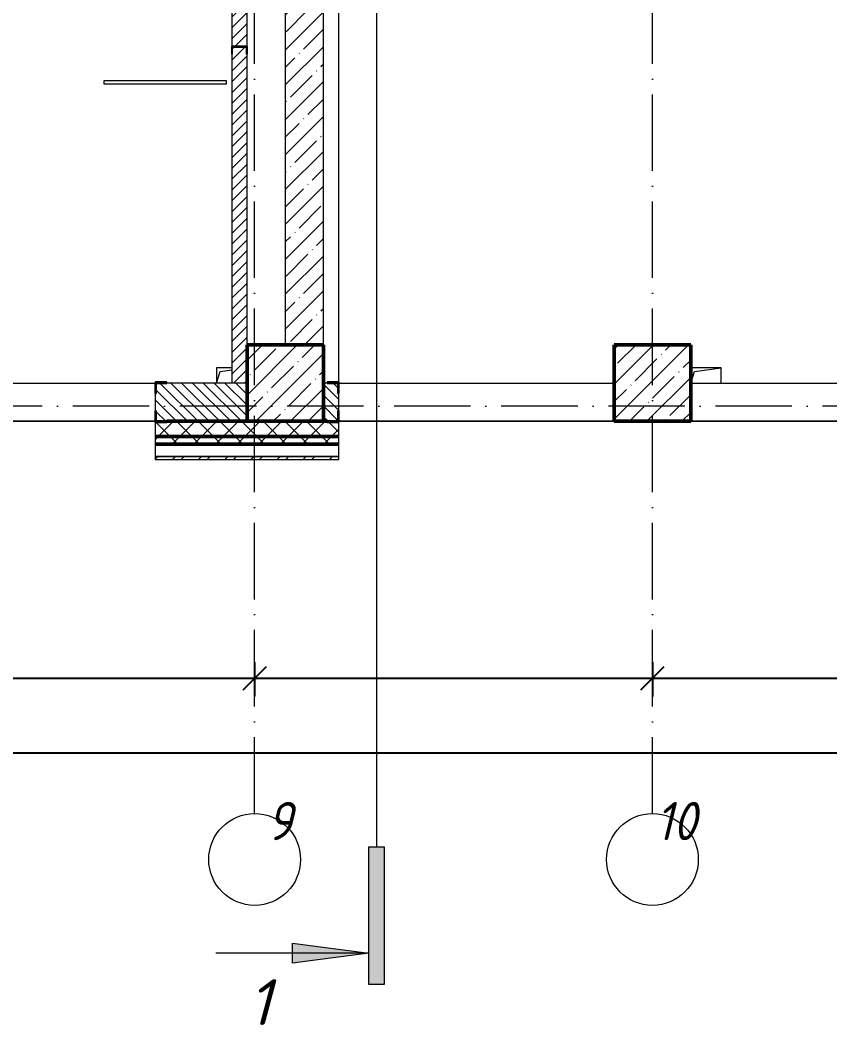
# Model space of a CAD drawing. Header units: millimetres. Extents: x -401725 to 250493, y 305116 to 802890.
# Drawn here: x 157602 to 162895, y 306322 to 312890 of the extents above; entities that cross this region are included whole.
import ezdxf

# ---------------------------------------------------------------- set-up
doc = ezdxf.new("R2010")
doc.units = ezdxf.units.MM
doc.linetypes.add('50_200_ШТРИХ_1Т_ш5_п1_п1_', pattern=[700, 500, -100, 0, -100])
for name, color, linetype, lineweight in [('A-____-____-DIMS', 7, 'Continuous', 9), ('A-DETL-____-OTLN-4', 7, 'Continuous', 18), ('A-GENM-____-MCUT', 7, 'Continuous', 25), ('A-GENM-____-OTLN', 7, 'Continuous', 9), ('A-GENM-____-OTLN-1', 7, 'Continuous', 25), ('A-WALL-____-MCUT-1', 7, 'Continuous', 9), ('A-WALL-____-MCUT-2', 7, 'Continuous', 50), ('A-WALL-____-MCUT-3', 7, 'Continuous', 9), ('A-WALL-____-OTLN', 7, 'Continuous', 9), ('A-WALL-____-PATT-1', 7, 'Continuous', 9), ('A-WALL-FNSH-MCUT-1', 7, 'Continuous', 9), ('G-____-____-SYMB', 7, 'Continuous', 9), ('S-COLS-____-MCUT', 7, 'Continuous', 50), ('S-COLS-____-OTLN', 7, 'Continuous', 9), ('S-GRID-____-IDEN', 7, 'Continuous', 9), ('S-GRID-____-OTLN-1', 7, '50_200_ШТРИХ_1Т_ш5_п1_п1_', 9)]:
    doc.layers.add(name, color=color, linetype=linetype, lineweight=lineweight)
doc.layers.add('G-____-____-SYMB-1', color=9, linetype='Continuous', lineweight=9, true_color=0x808080)
doc.styles.add('ISOCPEUR_I', font='isocpeui.ttf', dxfattribs={"width": 0.9, "height": 2.5})
doc.styles.add('ISOCPEUR_I_8', font='isocpeui.ttf', dxfattribs={"height": 300})
doc.dimstyles.new('ISO-2_5_0_9К_БОЛЬШОЙ_ОСИ', dxfattribs={"dimscale": 304.8, "dimtxt": 248.995294, "dimasz": 0.492126, "dimexe": 0.393701, "dimexo": 0, "dimgap": 0, "dimtad": 1, "dimdec": 0, "dimzin": 0, "dimdsep": 46, "dimtxsty": 'ISOCPEUR_I', "dimblk1": 'OBLIQUE', "dimblk2": 'OBLIQUE', "dimsah": 1, "dimcen": 0.09, "dimdle": 0.393701, "dimazin": 0, "dimtfac": 1, "dimtdec": 4, "dimtix": 1, "dimtmove": 0, "dimatfit": 3, "dimfxl": 1, "dimtvp": 1, "dimtolj": 1, "dimtzin": 0, "dimarcsym": 2})
pattern_1 = [(45, (144685.44, 312186.37), (-114.0493, 114.0493), []), (45, (144799.49, 312186.37), (-114.0493, 114.0493), [201.612, -40.322, 3.353, -36.97])]
pattern_2 = [(45, (144685.44, 312186.37), (-70.71068, 70.71068), []), (135, (144685.44, 312186.37), (-70.71068, -70.71068), [])]
pattern_3 = [(135, (144685.44, 312186.367), (-35.35534, -35.35534), [])]

# ---------------------------------------------------------------- blocks, each defined once
blk = doc.blocks.new('BSC_Колонна _Прямоугольная - 500х500-V149-АР1_План отверстий 3 этажа в осях 1-64_А-ГГ')
at = {"layer": 'S-COLS-____-OTLN'}
h = blk.add_hatch(dxfattribs=at)
h.set_pattern_fill('FP_172', color=256, style=0, pattern_type=2)
h.set_pattern_definition([(45, (-14650, 1668.96), (-114.0493, 114.0493), []), (45, (-14535.95, 1668.96), (-114.0493, 114.0493), [201.612, -40.322, 3.353, -36.97])])
h.paths.add_polyline_path([(-250, -250), (250, -250), (250, 250), (-250, 250), (-250, -177.1)], flags=0)
at = {"layer": 'S-COLS-____-MCUT'}
for p, q in [((250, 250), (-250, 250)), ((-250, 250), (-250, -250)), ((250, -250), (250, 250)), ((-250, -250), (250, -250))]:
    blk.add_line(p, q, dxfattribs=at)
blk = doc.blocks.new('Фахверк_СКБ_Уголок - 250_2700-27497298-АР1_План отверстий 3 этажа в осях 1-64_А-ГГ')
at = {"layer": 'A-GENM-____-MCUT'}
for p, q in [((200, 181), (125, 181)), ((125, 181), (125, 106)), ((131, 106), (131, 175)), ((131, 175), (200, 175)), ((200, 175), (200, 181)), ((125, 106), (131, 106)), ((131, -6), (125, -6)), ((125, -6), (125, -81)), ((131, -75), (131, -6)), ((125, -81), (200, -81)), ((200, -75), (131, -75)), ((200, -81), (200, -75))]:
    blk.add_line(p, q, dxfattribs=at)
blk = doc.blocks.new('Фахверк_СКБ_Уголок - 250_2700_1-27501432-АР1_План отверстий 3 этажа в осях 1-64_А-ГГ')
at = {"layer": 'A-GENM-____-MCUT'}
for p, q in [((200, 181), (125, 181)), ((125, 181), (125, 106)), ((131, 106), (131, 175)), ((131, 175), (200, 175)), ((200, 175), (200, 181)), ((125, 106), (131, 106)), ((131, -6), (125, -6)), ((125, -6), (125, -81)), ((131, -75), (131, -6)), ((125, -81), (200, -81)), ((200, -75), (131, -75)), ((200, -81), (200, -75))]:
    blk.add_line(p, q, dxfattribs=at)
blk = doc.blocks.new('154_Фахверк_СКБ_Швеллер - Тип_100_3960-28331862-АР1_План отверстий 3 этажа в осях 1-64_А-ГГ')
at = {"layer": 'A-GENM-____-MCUT'}
for p, q in [((175, 50), (125, 50)), ((125, 50), (125, -50)), ((128, 47), (175, 47)), ((128, -47), (128, 47)), ((175, 47), (175, 50)), ((125, -50), (175, -50)), ((175, -47), (128, -47)), ((175, -50), (175, -47))]:
    blk.add_line(p, q, dxfattribs=at)
blk = doc.blocks.new('AR_Отверстие прямоугольное _в плите_ - AR_Отверстие прямоугольное _в плите_-V176-АР1_План отверстий 3 этажа в осях 1-64_А-ГГ')
at = {"layer": 'A-GENM-____-OTLN'}
for p, q in [((0, 50), (-100, 50)), ((-100, 50), (-100, -50)), ((-100, -50), (-75, 25)), ((-75, 25), (0, 35.7))]:
    blk.add_line(p, q, dxfattribs=at)
blk = doc.blocks.new('AR_Отверстие прямоугольное _в плите_ - AR_Отверстие прямоугольное _в плите_-30510712-АР1_План отверстий 3 этажа в осях 1-64_А-ГГ')
at = {"layer": 'A-GENM-____-OTLN'}
for p, q in [((100, 50), (-100, 50)), ((-100, -50), (-75, 25)), ((-75, 25), (100, 50)), ((100, -50), (100, 50))]:
    blk.add_line(p, q, dxfattribs=at)
blk = doc.blocks.new('Ось сетки - Круг_Ø6_00__ISO-2_5_0_9K_-25732049-АР1_План отверстий 3 этажа в осях 1-64_А-ГГ')
at = {"layer": 'S-GRID-____-IDEN'}
blk.add_circle((0, 0), 3, dxfattribs=at)
blk = doc.blocks.new('_Oblique')
at = {"color": 0, "linetype": 'ByBlock', "lineweight": -2}
blk.add_line((-0.5, -0.5), (0.5, 0.5), dxfattribs=at)
blk = doc.blocks.new('*D10113')
at = {"layer": 'A-____-____-DIMS', "color": 0, "lineweight": -2, "transparency": 16777216}
for p, q in [((154535.4, 308693.9), (154535.4, 308467.8)), ((159135.4, 308693.9), (159135.4, 308467.8)), ((154415.4, 308587.8), (159255.4, 308587.8))]:
    blk.add_line(p, q, dxfattribs=at)
at = {"layer": 'Defpoints', "color": 0, "transparency": 16777216}
for p in [(154535.4, 308693.9), (159135.4, 308693.9), (159135.4, 308587.8)]:
    blk.add_point(p, dxfattribs=at)
at = {"layer": 'A-____-____-DIMS', "color": 0, "lineweight": -2, "transparency": 16777216, "xscale": 150, "yscale": 150, "zscale": 150, "rotation": 180}
blk.add_blockref('_Oblique', (154535.4, 308587.8), dxfattribs=at)
at = {"layer": 'A-____-____-DIMS', "color": 0, "lineweight": -2, "transparency": 16777216, "xscale": 150, "yscale": 150, "zscale": 150}
blk.add_blockref('_Oblique', (159135.4, 308587.8), dxfattribs=at)
at = {"layer": 'A-____-____-DIMS', "color": 0, "transparency": 16777216, "insert": (156835.4, 308589.1), "char_height": 2.5, "width": 781.462, "attachment_point": 5, "style": 'ISOCPEUR_I'}
blk.add_mtext('\\A1;4600', dxfattribs=at)
blk = doc.blocks.new('*D10114')
at = {"layer": 'A-____-____-DIMS', "color": 0, "lineweight": -2, "transparency": 16777216}
for p, q in [((159135.4, 308693.9), (159135.4, 308467.8)), ((161735.4, 308693.9), (161735.4, 308467.8)), ((159015.4, 308587.8), (161855.4, 308587.8))]:
    blk.add_line(p, q, dxfattribs=at)
at = {"layer": 'Defpoints', "color": 0, "transparency": 16777216}
for p in [(159135.4, 308693.9), (161735.4, 308693.9), (161735.4, 308587.8)]:
    blk.add_point(p, dxfattribs=at)
at = {"layer": 'A-____-____-DIMS', "color": 0, "lineweight": -2, "transparency": 16777216, "xscale": 150, "yscale": 150, "zscale": 150, "rotation": 180}
blk.add_blockref('_Oblique', (159135.4, 308587.8), dxfattribs=at)
at = {"layer": 'A-____-____-DIMS', "color": 0, "lineweight": -2, "transparency": 16777216, "xscale": 150, "yscale": 150, "zscale": 150}
blk.add_blockref('_Oblique', (161735.4, 308587.8), dxfattribs=at)
at = {"layer": 'A-____-____-DIMS', "color": 0, "transparency": 16777216, "insert": (160435.4, 308589.1), "char_height": 2.5, "width": 758.478, "attachment_point": 5, "style": 'ISOCPEUR_I'}
blk.add_mtext('\\A1;2600', dxfattribs=at)
blk = doc.blocks.new('*D10132')
at = {"layer": 'A-____-____-DIMS', "color": 0, "lineweight": -2, "transparency": 16777216}
for p, q in [((161735.4, 308693.9), (161735.4, 308467.8)), ((164735.4, 308693.9), (164735.4, 308467.8)), ((161615.4, 308587.8), (164855.4, 308587.8))]:
    blk.add_line(p, q, dxfattribs=at)
at = {"layer": 'Defpoints', "color": 0, "transparency": 16777216}
for p in [(161735.4, 308693.9), (164735.4, 308693.9), (164735.4, 308587.8)]:
    blk.add_point(p, dxfattribs=at)
at = {"layer": 'A-____-____-DIMS', "color": 0, "lineweight": -2, "transparency": 16777216, "xscale": 150, "yscale": 150, "zscale": 150, "rotation": 180}
blk.add_blockref('_Oblique', (161735.4, 308587.8), dxfattribs=at)
at = {"layer": 'A-____-____-DIMS', "color": 0, "lineweight": -2, "transparency": 16777216, "xscale": 150, "yscale": 150, "zscale": 150}
blk.add_blockref('_Oblique', (164735.4, 308587.8), dxfattribs=at)
at = {"layer": 'A-____-____-DIMS', "color": 0, "transparency": 16777216, "insert": (163235.4, 308589.1), "char_height": 2.5, "width": 758.478, "attachment_point": 5, "style": 'ISOCPEUR_I'}
blk.add_mtext('\\A1;3000', dxfattribs=at)
blk = doc.blocks.new('*D10157')
at = {"layer": 'A-____-____-DIMS', "color": 0, "lineweight": -2, "transparency": 16777216}
for p, q in [((142335.4, 308205.7), (142335.4, 307979.6)), ((245835.4, 308205.7), (245835.4, 307979.6)), ((142215.4, 308099.6), (245955.4, 308099.6))]:
    blk.add_line(p, q, dxfattribs=at)
at = {"layer": 'Defpoints', "color": 0, "transparency": 16777216}
for p in [(142335.4, 308205.7), (245835.4, 308205.7), (245835.4, 308099.6)]:
    blk.add_point(p, dxfattribs=at)
at = {"layer": 'A-____-____-DIMS', "color": 0, "lineweight": -2, "transparency": 16777216, "xscale": 150, "yscale": 150, "zscale": 150, "rotation": 180}
blk.add_blockref('_Oblique', (142335.4, 308099.6), dxfattribs=at)
at = {"layer": 'A-____-____-DIMS', "color": 0, "lineweight": -2, "transparency": 16777216, "xscale": 150, "yscale": 150, "zscale": 150}
blk.add_blockref('_Oblique', (245835.4, 308099.6), dxfattribs=at)
at = {"layer": 'A-____-____-DIMS', "color": 0, "transparency": 16777216, "insert": (194085.4, 308100.9), "char_height": 2.5, "width": 1080.257, "attachment_point": 5, "style": 'ISOCPEUR_I'}
blk.add_mtext('\\A1;103500', dxfattribs=at)
blk = doc.blocks.new('Разрез - Концевая часть разреза-18266132-АР1_План отверстий 3 этажа в осях 1-64_А-ГГ')
at = {"layer": 'G-____-____-SYMB'}
for points in [[(0, 0.5), (0, -0.5), (-9, -0.5), (-9, 0.5)], [(-6.292, -5.5), (-7.609, -5.5), (-6.95, -0.5)]]:
    blk.add_hatch(color=256, dxfattribs=at).paths.add_polyline_path(points, flags=0)
for p, q in [((0, 0.5), (-9, 0.5)), ((-9, 0.5), (-9, -0.5)), ((0, -0.5), (0, 0.5)), ((-9, -0.5), (0, -0.5)), ((-6.95, -0.5), (-7.609, -5.5)), ((-6.95, -0.5), (-6.95, -10.5)), ((-6.292, -5.5), (-6.95, -0.5)), ((-7.609, -5.5), (-6.292, -5.5))]:
    blk.add_line(p, q, dxfattribs=at)

msp = doc.modelspace()

# ---------------------------------------------------------------- hatches: boundary and pattern name
at = {"layer": 'A-WALL-____-PATT-1'}
h = msp.add_hatch(dxfattribs=at)
h.set_pattern_fill('FP_5', color=256, style=0, pattern_type=2)
h.set_pattern_definition([(45, (144685.44, 312186.367), (-35.35534, 35.35534), [])])
h.paths.add_polyline_path([(158985.4376, 310517.4093), (159085.4376, 310517.4093), (159085.4376, 312667.4093), (159082.4376, 312667.4093), (159082.4376, 312714.4093), (158988.4376, 312714.4093), (158988.4376, 312667.4093), (158985.4376, 312667.4093), (158985.4376, 310767.4093)], flags=0)
h.paths.add_polyline_path([(159082.4376, 312717.4093), (159085.4376, 312717.4093), (159085.4376, 314417.4093), (158985.4376, 314417.4093), (158985.4376, 312717.4093), (159037.6115, 312717.4093)], flags=0)
h.paths.add_polyline_path([(158985.4376, 314917.4093), (159085.4376, 314917.4093), (159085.4376, 317167.4093), (158985.4376, 317167.4093), (158985.4376, 315117.4093)], flags=0)
h.paths.add_polyline_path([(159065.0986, 317467.4093), (159085.4376, 317467.4093), (159085.4376, 318067.4093), (158985.4376, 318067.4093), (158985.4376, 317467.4093), (159064.385, 317467.4093)], flags=0)
h = msp.add_hatch(dxfattribs=at)
h.set_pattern_fill('FP_38', color=256, style=0, pattern_type=2)
h.set_pattern_definition(pattern_1)
h.paths.add_polyline_path([(159335.4376, 310767.4093), (159585.4376, 310767.4093), (159585.4376, 317367.4093), (159335.4376, 317367.4093), (159335.4376, 311200.3599)], flags=0)
h.paths.add_polyline_path([(159335.4376, 317567.4093), (159585.4376, 317567.4093), (159585.4376, 317767.4093), (159335.4376, 317767.4093)], flags=0)
h = msp.add_hatch(dxfattribs=at)
h.set_pattern_fill('FP_6', color=256, style=0, pattern_type=2)
h.set_pattern_definition(pattern_3)
h.paths.add_polyline_path([(157044.0107, 310267.4093), (157479.4376, 310268.1988), (157479.4376, 310336.4093), (157485.4376, 310336.4093), (157485.4376, 310448.4093), (157479.4376, 310448.4093), (157479.4376, 310517.4093), (155585.4376, 310517.4093), (155585.4376, 310267.4093)], flags=0)
h.paths.add_polyline_path([(159085.4376, 310267.4093), (159085.4376, 310517.4093), (158491.4376, 310517.4093), (158491.4376, 310448.4093), (158485.4376, 310448.4093), (158485.4376, 310336.4093), (158491.4376, 310336.4093), (158491.4376, 310267.4093), (158811.475, 310267.4093)], flags=0)
h = msp.add_hatch(dxfattribs=at)
h.set_pattern_fill('FP_6', color=256, style=0, pattern_type=2)
h.set_pattern_definition(pattern_3)
h.paths.add_polyline_path([(159585.4376, 310267.4093), (159679.4376, 310267.4093), (159679.4376, 310336.4093), (159685.4376, 310336.4093), (159685.4376, 310448.4093), (159679.4376, 310448.4093), (159679.4376, 310517.4093), (159585.4376, 310517.4093), (159585.4376, 310340.3295)], flags=0)
h = msp.add_hatch(dxfattribs=at)
h.set_pattern_fill('FP_1', color=256, style=0, pattern_type=2)
h.set_pattern_definition(pattern_2)
h.paths.add_polyline_path([(245435.4376, 310167.4093), (245935.4376, 310167.4093), (245935.4376, 310267.4093), (236910.4376, 310267.4093), (236910.4376, 310261.4093), (236835.4376, 310261.4093), (236835.4376, 310167.4093), (245417.2251, 310167.4093)], flags=0)
h.paths.add_polyline_path([(233928.7072, 310167.4093), (235035.4376, 310167.4093), (235035.4376, 310261.4093), (234960.4376, 310261.4093), (234960.4376, 310267.4093), (227085.4376, 310267.4093), (227085.4376, 310167.4093), (233685.4376, 310167.4093)], flags=0)
h.paths.add_polyline_path([(226085.4376, 310167.4093), (226085.4376, 310267.4093), (224960.4376, 310267.4093), (224960.4376, 310261.4093), (224885.4376, 310261.4093), (224885.4376, 310167.4093), (225975.1179, 310167.4093)], flags=0)
h.paths.add_polyline_path([(223085.4376, 310167.4093), (223085.4376, 310261.4093), (223010.4376, 310261.4093), (223010.4376, 310267.4093), (221960.4376, 310267.4093), (221960.4376, 310261.4093), (221885.4376, 310261.4093), (221885.4376, 310167.4093), (222440.1894, 310167.4093)], flags=0)
h.paths.add_polyline_path([(220085.4376, 310167.4093), (220085.4376, 310267.4093), (218960.4376, 310267.4093), (218960.4376, 310261.4093), (218885.4376, 310261.4093), (218885.4376, 310167.4093), (218960.4376, 310167.4093)], flags=0)
h.paths.add_polyline_path([(215685.4376, 310167.4093), (217085.4376, 310167.4093), (217085.4376, 310267.4093), (215760.4376, 310267.4093), (215760.4376, 310261.4093), (215685.4376, 310261.4093)], flags=0)
h.paths.add_polyline_path([(213602.8679, 310167.4093), (213885.4376, 310167.4093), (213885.4376, 310261.4093), (213810.4376, 310261.4093), (213810.4376, 310267.4093), (212760.4376, 310267.4093), (212760.4376, 310261.4093), (212685.4376, 310261.4093), (212685.4376, 310167.4093), (212719.1358, 310167.4093)], flags=0)
h.paths.add_polyline_path([(210885.4376, 310167.4093), (210885.4376, 310267.4093), (209760.4376, 310267.4093), (209760.4376, 310261.4093), (209685.4376, 310261.4093), (209685.4376, 310167.4093), (209760.4376, 310167.4093)], flags=0)
h.paths.add_polyline_path([(207535.4376, 310167.4093), (207885.4376, 310167.4093), (207885.4376, 310261.4093), (207810.4376, 310261.4093), (207810.4376, 310267.4093), (206760.4376, 310267.4093), (206760.4376, 310261.4093), (206685.4376, 310261.4093), (206685.4376, 310167.4093), (207416.7429, 310167.4093)], flags=0)
h.paths.add_polyline_path([(204885.4376, 310167.4093), (204885.4376, 310261.4093), (204810.4376, 310261.4093), (204810.4376, 310267.4093), (203760.4376, 310267.4093), (203760.4376, 310261.4093), (203685.4376, 310261.4093), (203685.4376, 310167.4093), (204765.5465, 310167.4093)], flags=0)
h.paths.add_polyline_path([(201885.4376, 310167.4093), (201885.4376, 310261.4093), (201810.4376, 310261.4093), (201810.4376, 310267.4093), (200760.4376, 310267.4093), (200760.4376, 310261.4093), (200685.4376, 310261.4093), (200685.4376, 310167.4093), (201230.6179, 310167.4093)], flags=0)
h.paths.add_polyline_path([(197695.6893, 310167.4093), (198885.4376, 310167.4093), (198885.4376, 310261.4093), (198810.4376, 310261.4093), (198810.4376, 310267.4093), (197760.4376, 310267.4093), (197760.4376, 310261.4093), (197685.4376, 310261.4093), (197685.4376, 310167.4093), (197691.4376, 310167.4093)], flags=0)
h.paths.add_polyline_path([(194685.4376, 310167.4093), (195885.4376, 310167.4093), (195885.4376, 310261.4093), (195810.4376, 310261.4093), (195810.4376, 310267.4093), (194760.4376, 310267.4093), (194760.4376, 310261.4093), (194685.4376, 310261.4093)], flags=0)
h.paths.add_polyline_path([(189742.1, 310167.4093), (189885.4376, 310167.4093), (189885.4376, 310261.4093), (189810.4376, 310261.4093), (189810.4376, 310267.4093), (188760.4376, 310267.4093), (188760.4376, 310261.4093), (188685.4376, 310261.4093), (188685.4376, 310167.4093), (189535.4376, 310167.4093)], flags=0)
h.paths.add_polyline_path([(186885.4376, 310167.4093), (186885.4376, 310261.4093), (186810.4376, 310261.4093), (186810.4376, 310267.4093), (185760.4376, 310267.4093), (185760.4376, 310261.4093), (185685.4376, 310261.4093), (185685.4376, 310167.4093), (186879.4376, 310167.4093)], flags=0)
h.paths.add_polyline_path([(183555.975, 310167.4093), (183885.4376, 310167.4093), (183885.4376, 310261.4093), (183810.4376, 310262.0522), (183810.4376, 310267.4093), (182485.4376, 310267.4093), (182485.4376, 310167.4093)], flags=0)
h.paths.add_polyline_path([(180021.0465, 310167.4093), (180685.4376, 310167.4093), (180685.4376, 310261.4093), (180610.4376, 310261.4093), (180610.4376, 310267.4093), (179485.4376, 310267.4093), (179485.4376, 310167.4093)], flags=0)
h.paths.add_polyline_path([(177685.4376, 310167.4093), (177685.4376, 310261.4093), (177610.4376, 310261.4093), (177610.4376, 310267.4093), (176560.4376, 310267.4093), (176560.4376, 310261.4093), (176485.4376, 310261.4093), (176486.1179, 310167.4093), (177679.4376, 310167.4093)], flags=0)
h.paths.add_polyline_path([(174685.4376, 310167.4093), (174685.4376, 310261.4093), (174610.4376, 310261.4093), (174610.4376, 310267.4093), (173485.4376, 310267.4093), (173485.4376, 310167.4093), (173834.9215, 310167.4093)], flags=0)
h.paths.add_polyline_path([(171685.4376, 310167.4093), (171685.4376, 310261.4093), (171610.4376, 310261.4093), (171610.4376, 310267.4093), (170485.4376, 310267.4093), (170485.4376, 310167.4093), (171183.725, 310167.4093)], flags=0)
h.paths.add_polyline_path([(168685.4376, 310167.4093), (168685.4376, 310261.4093), (168610.4376, 310261.4093), (168610.4376, 310267.4093), (167560.4376, 310267.4093), (167560.4376, 310261.4093), (167485.4376, 310261.4093), (167485.4376, 310167.4093), (167648.7964, 310167.4093)], flags=0)
h.paths.add_polyline_path([(158811.475, 310167.4093), (159685.4376, 310167.4093), (159685.4376, 310261.4093), (159610.4376, 310261.4093), (159610.4376, 310267.4093), (158560.4376, 310267.4093), (158560.4376, 310261.4093), (158485.4376, 310261.4093), (158485.4376, 310167.4093)], flags=0)
h.paths.add_polyline_path([(157044.0107, 310167.4093), (157485.4376, 310167.4093), (157485.4376, 310261.4093), (157410.4376, 310261.4093), (157410.4376, 310267.4093), (152160.4376, 310267.4093), (152160.4376, 310261.4093), (152085.4376, 310261.4093), (152085.4376, 310167.4093), (155585.4376, 310167.4093)], flags=0)
h.paths.add_polyline_path([(149974.1536, 310167.4093), (151085.4376, 310167.4093), (151085.4376, 310261.4093), (151010.4376, 310261.4093), (151010.4376, 310267.4093), (142235.4376, 310267.4093), (142235.4376, 310167.4093), (148206.6893, 310167.4093)], flags=0)
h = msp.add_hatch(dxfattribs=at)
h.set_pattern_fill('FP_1', color=256, style=0, pattern_type=2)
h.set_pattern_definition(pattern_2)
h.paths.add_polyline_path([(245935.4376, 310117.4093), (246035.4376, 310117.4093), (246035.4376, 310167.4093), (236835.4376, 310167.4093), (236835.4376, 310117.4093), (245417.2251, 310117.4093)], flags=0)
h.paths.add_polyline_path([(233928.7072, 310117.4093), (235035.4376, 310117.4093), (235035.4376, 310167.4093), (227085.4376, 310167.4093), (227085.4376, 310117.4093), (233044.9751, 310117.4093)], flags=0)
h.paths.add_polyline_path([(225975.1179, 310117.4093), (226085.4376, 310117.4093), (226085.4376, 310167.4093), (224885.4376, 310167.4093), (224885.4376, 310117.4093), (225091.3858, 310117.4093)], flags=0)
h.paths.add_polyline_path([(221885.4376, 310117.4093), (223085.4376, 310117.4093), (223085.4376, 310167.4093), (221885.4376, 310167.4093)], flags=0)
h.paths.add_polyline_path([(218905.2608, 310117.4093), (220085.4376, 310117.4093), (220085.4376, 310167.4093), (218885.4376, 310167.4093), (218885.4376, 310117.4093)], flags=0)
h.paths.add_polyline_path([(217085.4376, 310117.4093), (217085.4376, 310167.4093), (215685.4376, 310167.4093), (215685.4376, 310117.4093), (216254.0644, 310117.4093)], flags=0)
h.paths.add_polyline_path([(213885.4376, 310117.4093), (213885.4376, 310167.4093), (212685.4376, 310167.4093), (212685.4376, 310117.4093), (213602.8679, 310117.4093)], flags=0)
h.paths.add_polyline_path([(210885.4376, 310117.4093), (210885.4376, 310167.4093), (209685.4376, 310167.4093), (209685.4376, 310117.4093)], flags=0)
h.paths.add_polyline_path([(207885.4376, 310117.4093), (207885.4376, 310167.4093), (206685.4376, 310167.4093), (206685.4376, 310117.4093), (207416.7429, 310117.4093)], flags=0)
h.paths.add_polyline_path([(203685.4376, 310117.4093), (204885.4376, 310117.4093), (204885.4376, 310167.4093), (203685.4376, 310167.4093)], flags=0)
h.paths.add_polyline_path([(200685.4376, 310117.4093), (201885.4376, 310117.4093), (201885.4376, 310167.4093), (200685.4376, 310167.4093)], flags=0)
h.paths.add_polyline_path([(197695.6893, 310117.4093), (198885.4376, 310117.4093), (198885.4376, 310167.4093), (197685.4376, 310167.4093), (197685.4376, 310117.4093)], flags=0)
h.paths.add_polyline_path([(195885.4376, 310117.4093), (195885.4376, 310167.4093), (194685.4376, 310167.4093), (194685.4376, 310117.4093), (195044.4929, 310117.4093)], flags=0)
h.paths.add_polyline_path([(189742.1, 310117.4093), (189885.4376, 310117.4093), (189885.4376, 310167.4093), (188685.4376, 310167.4093), (188685.4376, 310117.4093), (188858.3679, 310117.4093)], flags=0)
h.paths.add_polyline_path([(186885.4376, 310117.4093), (186885.4376, 310167.4093), (185685.4376, 310167.4093), (185685.4376, 310117.4093), (186207.1715, 310117.4093)], flags=0)
h.paths.add_polyline_path([(183555.975, 310117.4093), (183885.4376, 310117.4093), (183885.4376, 310167.4093), (182485.4376, 310167.4093), (182485.4376, 310117.4093)], flags=0)
h.paths.add_polyline_path([(180685.4376, 310117.4093), (180685.4376, 310167.4093), (179485.4376, 310167.4093), (179485.4376, 310117.4093), (180021.0465, 310117.4093)], flags=0)
h.paths.add_polyline_path([(177685.4376, 310117.4093), (177685.4376, 310167.4093), (176485.4376, 310167.4093), (176486.1179, 310117.4093)], flags=0)
h.paths.add_polyline_path([(174685.4376, 310117.4093), (174685.4376, 310167.4093), (173485.4376, 310167.4093), (173485.4376, 310117.4093), (173834.9215, 310117.4093)], flags=0)
h.paths.add_polyline_path([(171685.4376, 310117.4093), (171685.4376, 310167.4093), (170485.4376, 310167.4093), (170485.4376, 310117.4093), (171183.725, 310117.4093)], flags=0)
h.paths.add_polyline_path([(167648.7964, 310117.4093), (168685.4376, 310117.4093), (168685.4376, 310167.4093), (167485.4376, 310167.4093), (167485.4376, 310117.4093)], flags=0)
h.paths.add_polyline_path([(158485.4376, 310117.4093), (159685.4376, 310117.4093), (159685.4376, 310167.4093), (158485.4376, 310167.4093)], flags=0)
h.paths.add_polyline_path([(157485.4376, 310117.4093), (157485.4376, 310167.4093), (152085.4376, 310167.4093), (152085.4376, 310117.4093), (157044.0107, 310117.4093)], flags=0)
h.paths.add_polyline_path([(150857.8857, 310117.4093), (151085.4376, 310117.4093), (151085.4376, 310167.4093), (142135.4376, 310167.4093), (142135.4376, 310117.4093), (149974.1536, 310117.4093)], flags=0)
h = msp.add_hatch(dxfattribs=at)
h.set_pattern_fill('FP_3', color=256, style=0, pattern_type=2)
h.set_pattern_definition([(45, (144685.44, 312186.37), (-85.5366, 85.5366), []), (45, (144742.46, 312186.37), (-85.5366, 85.5366), [])])
h.paths.add_polyline_path([(183000.4376, 310017.4093), (183000.4376, 310037.4093), (182486.4376, 310037.4093), (182486.4376, 310017.4093)], flags=0)
h.paths.add_polyline_path([(180685.4376, 310017.4093), (180685.4376, 310037.4093), (179485.4376, 310037.4093), (179485.4376, 310017.4093), (180021.0465, 310017.4093)], flags=0)
h.paths.add_polyline_path([(177685.4376, 310017.4093), (177685.4376, 310037.4093), (176486.4376, 310037.4093), (176486.4376, 310017.4093)], flags=0)
h.paths.add_polyline_path([(174685.4376, 310017.4093), (174685.4376, 310037.4093), (173485.4376, 310037.4093), (173485.4376, 310017.4093), (173834.9215, 310017.4093)], flags=0)
h.paths.add_polyline_path([(171183.725, 310017.4093), (171685.4376, 310017.4093), (171685.4376, 310037.4093), (170486.4376, 310037.4093), (170486.4376, 310017.4093)], flags=0)
h.paths.add_polyline_path([(168685.4376, 310017.4093), (168685.4376, 310037.4093), (167485.4376, 310037.4093), (167485.4376, 310017.4093), (167648.7964, 310017.4093)], flags=0)
h.paths.add_polyline_path([(158811.475, 310017.4093), (159685.4376, 310017.4093), (159685.4376, 310037.4093), (158485.4376, 310037.4093), (158485.4376, 310017.4093)], flags=0)
h.paths.add_polyline_path([(157485.4376, 310017.4093), (157485.4376, 310037.4093), (152085.4376, 310037.4093), (152085.4376, 310017.4093), (157044.0107, 310017.4093)], flags=0)
h.paths.add_polyline_path([(150857.8857, 310017.4093), (151085.4376, 310017.4093), (151085.4376, 310037.4093), (142005.4376, 310037.4093), (142005.4376, 310017.4093), (149974.1536, 310017.4093)], flags=0)
at = {"layer": 'S-COLS-____-OTLN'}
h = msp.add_hatch(dxfattribs=at)
h.set_pattern_fill('FP_38', color=256, style=0, pattern_type=2)
h.set_pattern_definition(pattern_1)
h.paths.add_polyline_path([(161485.4376, 310267.4093), (161985.4376, 310267.4093), (161985.4376, 310767.4093), (161485.4376, 310767.4093)], flags=0)

# ---------------------------------------------------------------- linework, layer by layer
at = {"layer": 'A-DETL-____-OTLN-4'}
msp.add_line((159685.4376, 310523.4093), (159685.4376, 317667.4093), dxfattribs=at)
at = {"layer": 'A-WALL-____-MCUT-1'}
for p, q in [((159335.4376, 317367.4093), (159335.4376, 310767.4093)), ((159585.4376, 310767.4093), (159585.4376, 317367.4093))]:
    msp.add_line(p, q, dxfattribs=at)
at = {"layer": 'A-WALL-____-MCUT-2'}
for p, q in [((159085.4376, 310267.4093), (158560.4376, 310267.4093)), ((158560.4376, 310267.4093), (159085.4376, 310267.4093)), ((159610.4376, 310267.4093), (159585.4376, 310267.4093)), ((159585.4376, 310267.4093), (159610.4376, 310267.4093)), ((158485.4376, 310167.4093), (159685.4376, 310167.4093)), ((158485.4376, 310117.4093), (159685.4376, 310117.4093))]:
    msp.add_line(p, q, dxfattribs=at)
at = {"layer": 'A-WALL-____-MCUT-3'}
for p, q in [((159085.4376, 310517.4093), (158560.4376, 310517.4093)), ((159610.4376, 310517.4093), (159585.4376, 310517.4093)), ((158485.4376, 310448.4093), (158485.4376, 310336.4093)), ((159685.4376, 310336.4093), (159685.4376, 310448.4093)), ((158485.4376, 310261.4093), (158485.4376, 310037.4093)), ((159685.4376, 310037.4093), (159685.4376, 310261.4093)), ((158485.4376, 310037.4093), (159685.4376, 310037.4093))]:
    msp.add_line(p, q, dxfattribs=at)
at = {"layer": 'A-WALL-____-OTLN'}
for p, q in [((157485.4376, 310517.4093), (158485.4376, 310517.4093)), ((159685.4376, 310517.4093), (161485.4376, 310517.4093)), ((161985.4376, 310517.4093), (164485.4376, 310517.4093)), ((157485.4376, 310267.4093), (158485.4376, 310267.4093)), ((158485.4376, 310267.4093), (157485.4376, 310267.4093)), ((159685.4376, 310267.4093), (161485.4376, 310267.4093)), ((161485.4376, 310267.4093), (159685.4376, 310267.4093)), ((161985.4376, 310267.4093), (164485.4376, 310267.4093)), ((164485.4376, 310267.4093), (161985.4376, 310267.4093))]:
    msp.add_line(p, q, dxfattribs=at)
at = {"layer": 'A-WALL-FNSH-MCUT-1'}
for p, q in [((158985.4376, 314417.4093), (158985.4376, 312717.4093)), ((159085.4376, 312717.4093), (159085.4376, 314417.4093)), ((158985.4376, 312667.4093), (158985.4376, 310517.4093)), ((159085.4376, 310767.4093), (159085.4376, 312667.4093)), ((158950.4376, 312492.4093), (158150.4376, 312492.4093)), ((158150.4376, 312492.4093), (158150.4376, 312472.4093)), ((158950.4376, 312472.4093), (158950.4376, 312492.4093)), ((158150.4376, 312472.4093), (158950.4376, 312472.4093)), ((159685.4376, 310037.4093), (158485.4376, 310037.4093)), ((158485.4376, 310037.4093), (158485.4376, 310017.4093)), ((158485.4376, 310017.4093), (159685.4376, 310017.4093)), ((159685.4376, 310017.4093), (159685.4376, 310037.4093))]:
    msp.add_line(p, q, dxfattribs=at)
at = {"layer": 'G-____-____-SYMB-1'}
msp.add_line((159931.7086, 362292.1129), (159931.7086, 307486.2279), dxfattribs=at)
at = {"layer": 'S-COLS-____-MCUT'}
for p, q in [((161985.4376, 310767.4093), (161485.4376, 310767.4093)), ((161485.4376, 310767.4093), (161485.4376, 310267.4093)), ((161985.4376, 310267.4093), (161985.4376, 310767.4093)), ((161485.4376, 310267.4093), (161985.4376, 310267.4093))]:
    msp.add_line(p, q, dxfattribs=at)
at = {"layer": 'S-GRID-____-OTLN-1'}
for p, q in [((159135.4376, 307703.761), (159135.4376, 362067.327)), ((161735.4376, 307703.761), (161735.4376, 362067.327)), ((248759.8442, 310367.4093), (140016.6674, 310367.4093))]:
    msp.add_line(p, q, dxfattribs=at)

# ---------------------------------------------------------------- block references
at = {"layer": 'A-GENM-____-OTLN'}
for name, p in [('AR_Отверстие прямоугольное _в плите_ - AR_Отверстие прямоугольное _в плите_-V176-АР1_План отверстий 3 этажа в осях 1-64_А-ГГ', (158985.4376, 310567.4093)), ('AR_Отверстие прямоугольное _в плите_ - AR_Отверстие прямоугольное _в плите_-30510712-АР1_План отверстий 3 этажа в осях 1-64_А-ГГ', (162085.4376, 310567.4093))]:
    msp.add_blockref(name, p, dxfattribs=at)
at = {"layer": 'A-GENM-____-OTLN-1'}
for name, p, rotation in [('154_Фахверк_СКБ_Швеллер - Тип_100_3960-28331862-АР1_План отверстий 3 этажа в осях 1-64_А-ГГ', (159035.4376, 312842.4093), 269.9999999999997), ('Фахверк_СКБ_Уголок - 250_2700_1-27501432-АР1_План отверстий 3 этажа в осях 1-64_А-ГГ', (159810.4376, 310442.4093), 180)]:
    msp.add_blockref(name, p, dxfattribs=dict(at, rotation=rotation))
msp.add_blockref('Фахверк_СКБ_Уголок - 250_2700-27497298-АР1_План отверстий 3 этажа в осях 1-64_А-ГГ', (158360.4376, 310342.4093), dxfattribs=at)
at = {"layer": 'G-____-____-SYMB', "extrusion": (0, 0, -1), "xscale": 99.99999999999993, "yscale": 99.99999999999993, "zscale": 99.99999999999993, "rotation": 90.00000000000053}
msp.add_blockref('Разрез - Концевая часть разреза-18266132-АР1_План отверстий 3 этажа в осях 1-64_А-ГГ', (-159931.7086, 307486.2279), dxfattribs=at)
at = {"layer": 'S-COLS-____-OTLN'}
msp.add_blockref('BSC_Колонна _Прямоугольная - 500х500-V149-АР1_План отверстий 3 этажа в осях 1-64_А-ГГ', (159335.4376, 310517.4093), dxfattribs=at)
at = {"layer": 'S-GRID-____-IDEN', "xscale": 99.99999999999993, "yscale": 99.99999999999993, "zscale": 99.99999999999993}
for p in [(159135.4376, 307403.761), (161735.4376, 307403.761)]:
    msp.add_blockref('Ось сетки - Круг_Ø6_00__ISO-2_5_0_9K_-25732049-АР1_План отверстий 3 этажа в осях 1-64_А-ГГ', p, dxfattribs=at)

# ---------------------------------------------------------------- texts
at = {"layer": 'G-____-____-SYMB', "insert": (159092.1089, 306621.4096), "char_height": 300, "width": 184.388125, "attachment_point": 1, "style": 'ISOCPEUR_I_8'}
msp.add_mtext('\\fISOCPEUR|b0|i1|c204|p34|;1', dxfattribs=at)
at = {"layer": 'S-GRID-____-IDEN', "char_height": 250, "attachment_point": 1, "style": 'ISOCPEUR_I'}
for s, insert, width in [('\\fISOCPEUR|b0|i1|c204|p34|;\\W.9;9', (159215.4244, 307779.7893), 202.02525), ('10', (161756.0244, 307779.7893), 346.329)]:
    msp.add_mtext(s, dxfattribs=dict(at, insert=insert, width=width))

# ---------------------------------------------------------------- dimensions: what is measured, and where the dimension line sits
at = {"layer": 'A-____-____-DIMS'}
for base, p1, p2, override, picture, middle in [((159135.4376, 308587.8444), (154535.4376, 308693.9104), (159135.4376, 308693.9104), {"dimpost": '<>', "dimfxl": 4600}, '*D10113', (156835.4376, 308589.0944)), ((161735.4376, 308587.8444), (159135.4376, 308693.9104), (161735.4376, 308693.9104), {"dimpost": '<>', "dimfxl": 2600}, '*D10114', (160435.4376, 308589.0944)), ((164735.4376, 308587.8444), (161735.4376, 308693.9104), (164735.4376, 308693.9104), {"dimpost": '<>', "dimfxl": 3000}, '*D10132', (163235.4376, 308589.0944)), ((245835.4376, 308099.6373), (142335.4376, 308205.7033), (245835.4376, 308205.7033), {"dimpost": '<>', "dimfxl": 103500}, '*D10157', (194085.4376, 308100.8873))]:
    dim = msp.add_linear_dim(base=base, p1=p1, p2=p2, dimstyle='ISO-2_5_0_9К_БОЛЬШОЙ_ОСИ', override=override, dxfattribs=at)
    dim.commit()
    dim.dimension.update_dxf_attribs({"geometry": picture, "text_midpoint": middle})

doc.saveas('drawing.dxf')
